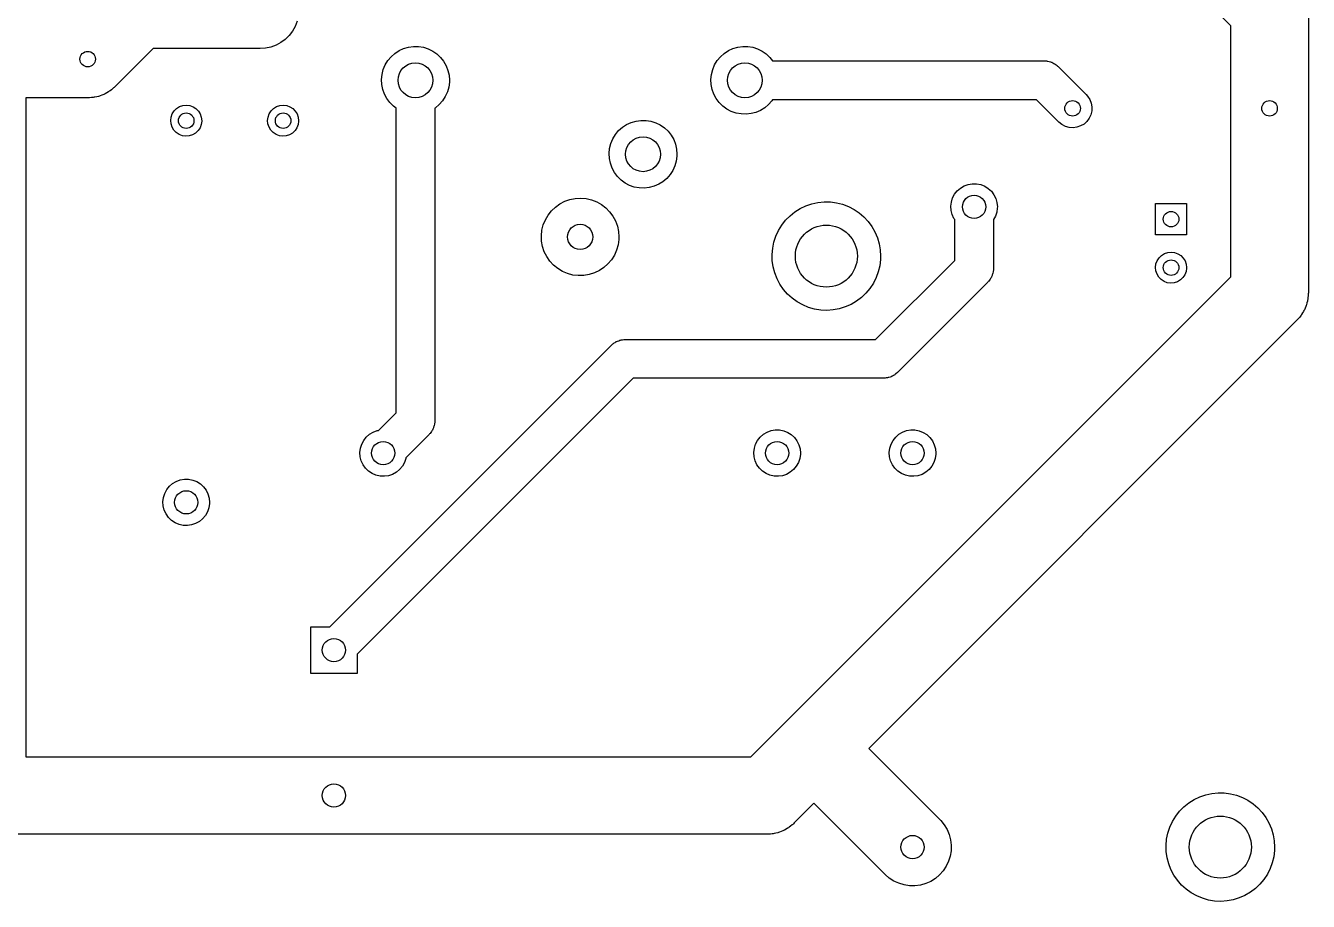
# Model space of a CAD drawing. Extents: x 38 to 261, y -144 to -47.
# Drawn here: x 194.9 to 261.1, y -143.8 to -98.6 of the extents above; entities that cross this region are included whole.
import ezdxf

# ---------------------------------------------------------------- set-up
doc = ezdxf.new("R2010")
doc.units = 0
doc.layers.add('BLACK', color=7, linetype='CONTINUOUS')

msp = doc.modelspace()

# ---------------------------------------------------------------- linework, layer by layer
at = {"layer": 'BLACK', "linetype": 'CONTINUOUS'}
for p, q in [((257.08, -98.6184), (253.856, -95.3942)), ((261.08, -97.79), (261.08, -112.381)), ((208.922, -98.3781), (208.82, -98.6416)), ((208.51, -99.1126), (208.309, -99.3108)), ((208.682, -98.888), (208.51, -99.1126)), ((208.82, -98.6416), (208.682, -98.888)), ((257.08, -111.552), (257.08, -98.6184)), ((201.488, -99.79), (199.534, -101.744)), ((207.01, -99.79), (201.488, -99.79)), ((207.292, -99.77), (207.01, -99.79)), ((207.568, -99.7106), (207.292, -99.77)), ((207.833, -99.6128), (207.568, -99.7106)), ((208.082, -99.4787), (207.833, -99.6128)), ((208.309, -99.3108), (208.082, -99.4787)), ((213.96, -100.033), (214.177, -99.8912)), ((214.177, -99.8912), (214.412, -99.7826)), ((214.412, -99.7826), (214.661, -99.71)), ((214.661, -99.71), (214.918, -99.675)), ((214.918, -99.675), (215.178, -99.6784)), ((215.178, -99.6784), (215.434, -99.7201)), ((215.434, -99.7201), (215.681, -99.7992)), ((215.681, -99.7992), (215.914, -99.9139)), ((230.949, -100.033), (231.166, -99.8912)), ((231.166, -99.8912), (231.402, -99.7826)), ((231.402, -99.7826), (231.651, -99.71)), ((231.651, -99.71), (231.908, -99.675)), ((231.908, -99.675), (232.167, -99.6784)), ((232.167, -99.6784), (232.423, -99.7201)), ((232.423, -99.7201), (232.67, -99.7992)), ((232.67, -99.7992), (232.903, -99.9139)), ((213.466, -100.627), (213.601, -100.406)), ((213.601, -100.406), (213.766, -100.206)), ((213.766, -100.206), (213.96, -100.033)), ((215.914, -99.9139), (216.127, -100.062)), ((216.127, -100.062), (216.316, -100.239)), ((216.316, -100.239), (216.476, -100.443)), ((216.476, -100.443), (216.605, -100.668)), ((230.455, -100.627), (230.59, -100.406)), ((230.59, -100.406), (230.756, -100.206)), ((230.756, -100.206), (230.949, -100.033)), ((232.903, -99.9139), (233.116, -100.062)), ((233.116, -100.062), (233.305, -100.239)), ((233.305, -100.239), (233.449, -100.422)), ((233.449, -100.422), (247.472, -100.422)), ((247.472, -100.422), (247.576, -100.427)), ((247.576, -100.427), (247.612, -100.435)), ((247.612, -100.435), (247.649, -100.438)), ((247.649, -100.438), (247.711, -100.455)), ((247.711, -100.455), (247.774, -100.469)), ((247.774, -100.469), (247.808, -100.483)), ((247.808, -100.483), (247.843, -100.493)), ((247.843, -100.493), (247.9, -100.523)), ((247.9, -100.523), (247.96, -100.549)), ((247.96, -100.549), (247.99, -100.57)), ((213.276, -101.376), (213.302, -101.118)), ((213.302, -101.118), (213.366, -100.866)), ((213.366, -100.866), (213.466, -100.627)), ((216.605, -100.668), (216.699, -100.91)), ((216.699, -100.91), (216.756, -101.163)), ((216.756, -101.163), (216.775, -101.422)), ((230.265, -101.376), (230.291, -101.118)), ((230.291, -101.118), (230.355, -100.866)), ((230.355, -100.866), (230.455, -100.627)), ((247.99, -100.57), (248.022, -100.587)), ((248.022, -100.587), (248.072, -100.628)), ((248.072, -100.628), (248.125, -100.665)), ((248.125, -100.665), (248.15, -100.691)), ((248.15, -100.691), (248.179, -100.715)), ((248.179, -100.715), (249.627, -102.163)), ((199.419, -101.851), (199.343, -101.907)), ((199.453, -101.818), (199.419, -101.851)), ((199.489, -101.788), (199.453, -101.818)), ((199.534, -101.744), (199.489, -101.788)), ((213.288, -101.635), (213.276, -101.376)), ((213.339, -101.889), (213.288, -101.635)), ((216.74, -101.771), (216.67, -102.02)), ((216.773, -101.513), (216.74, -101.771)), ((216.775, -101.422), (216.773, -101.513)), ((230.278, -101.635), (230.265, -101.376)), ((230.328, -101.889), (230.278, -101.635)), ((198.12, -102.33), (194.92, -102.33)), ((194.92, -102.33), (194.92, -136.31)), ((198.167, -102.327), (198.12, -102.33)), ((198.214, -102.328), (198.167, -102.327)), ((198.308, -102.317), (198.214, -102.328)), ((198.402, -102.31), (198.308, -102.317)), ((198.448, -102.3), (198.402, -102.31)), ((198.495, -102.295), (198.448, -102.3)), ((198.586, -102.27), (198.495, -102.295)), ((198.678, -102.251), (198.586, -102.27)), ((198.722, -102.234), (198.678, -102.251)), ((198.768, -102.222), (198.722, -102.234)), ((198.855, -102.185), (198.768, -102.222)), ((198.943, -102.153), (198.855, -102.185)), ((198.985, -102.13), (198.943, -102.153)), ((199.028, -102.112), (198.985, -102.13)), ((199.109, -102.063), (199.028, -102.112)), ((199.192, -102.019), (199.109, -102.063)), ((199.23, -101.991), (199.192, -102.019)), ((199.27, -101.966), (199.23, -101.991)), ((199.343, -101.907), (199.27, -101.966)), ((213.427, -102.134), (213.339, -101.889)), ((213.549, -102.362), (213.427, -102.134)), ((213.705, -102.57), (213.549, -102.362)), ((216.423, -102.475), (216.252, -102.67)), ((216.563, -102.257), (216.423, -102.475)), ((216.67, -102.02), (216.563, -102.257)), ((230.416, -102.134), (230.328, -101.889)), ((230.539, -102.362), (230.416, -102.134)), ((230.694, -102.57), (230.539, -102.362)), ((233.412, -102.475), (233.241, -102.67)), ((233.446, -102.422), (233.412, -102.475)), ((247.058, -102.422), (233.446, -102.422)), ((248.213, -103.577), (247.058, -102.422)), ((249.627, -102.163), (249.697, -102.241)), ((249.697, -102.241), (249.808, -102.41)), ((249.808, -102.41), (249.882, -102.598)), ((202.422, -103.317), (202.483, -103.149)), ((202.483, -103.149), (202.58, -102.999)), ((202.58, -102.999), (202.707, -102.875)), ((202.707, -102.875), (202.859, -102.781)), ((202.859, -102.781), (203.028, -102.724)), ((203.028, -102.724), (203.206, -102.705)), ((203.206, -102.705), (203.383, -102.726)), ((203.383, -102.726), (203.551, -102.786)), ((203.551, -102.786), (203.701, -102.882)), ((203.701, -102.882), (203.827, -103.008)), ((203.827, -103.008), (203.921, -103.159)), ((203.921, -103.159), (203.98, -103.328)), ((207.422, -103.317), (207.483, -103.149)), ((207.483, -103.149), (207.58, -102.999)), ((207.58, -102.999), (207.707, -102.875)), ((207.707, -102.875), (207.859, -102.781)), ((207.859, -102.781), (208.028, -102.724)), ((208.028, -102.724), (208.206, -102.705)), ((208.206, -102.705), (208.383, -102.726)), ((208.383, -102.726), (208.551, -102.786)), ((208.551, -102.786), (208.701, -102.882)), ((208.701, -102.882), (208.827, -103.008)), ((208.827, -103.008), (208.921, -103.159)), ((208.921, -103.159), (208.98, -103.328)), ((213.889, -102.752), (213.705, -102.57)), ((214.025, -102.853), (213.889, -102.752)), ((214.025, -118.57), (214.025, -102.853)), ((216.054, -102.838), (216.025, -102.855)), ((216.025, -102.855), (216.025, -118.985)), ((216.252, -102.67), (216.054, -102.838)), ((230.878, -102.752), (230.694, -102.57)), ((231.087, -102.906), (230.878, -102.752)), ((231.317, -103.027), (231.087, -102.906)), ((231.562, -103.112), (231.317, -103.027)), ((231.817, -103.16), (231.562, -103.112)), ((232.076, -103.171), (231.817, -103.16)), ((232.334, -103.142), (232.076, -103.171)), ((232.584, -103.076), (232.334, -103.142)), ((232.823, -102.974), (232.584, -103.076)), ((233.043, -102.838), (232.823, -102.974)), ((233.241, -102.67), (233.043, -102.838)), ((249.866, -103.196), (249.781, -103.379)), ((249.912, -102.999), (249.866, -103.196)), ((249.882, -102.598), (249.917, -102.797)), ((249.917, -102.797), (249.912, -102.999)), ((202.4, -103.494), (202.422, -103.317)), ((202.417, -103.671), (202.4, -103.494)), ((202.474, -103.841), (202.417, -103.671)), ((202.566, -103.993), (202.474, -103.841)), ((203.912, -103.871), (203.813, -104.019)), ((203.975, -103.704), (203.912, -103.871)), ((204, -103.527), (203.975, -103.704)), ((203.98, -103.328), (204, -103.505)), ((204, -103.505), (204, -103.527)), ((207.4, -103.494), (207.422, -103.317)), ((207.417, -103.671), (207.4, -103.494)), ((207.474, -103.841), (207.417, -103.671)), ((207.566, -103.993), (207.474, -103.841)), ((208.912, -103.871), (208.813, -104.019)), ((208.975, -103.704), (208.912, -103.871)), ((209, -103.527), (208.975, -103.704)), ((208.98, -103.328), (209, -103.505)), ((209, -103.505), (209, -103.527)), ((225.506, -104.02), (225.699, -103.848)), ((225.699, -103.848), (225.916, -103.706)), ((225.916, -103.706), (226.152, -103.597)), ((226.152, -103.597), (226.401, -103.524)), ((226.401, -103.524), (226.658, -103.489)), ((226.658, -103.489), (226.917, -103.493)), ((226.917, -103.493), (227.173, -103.534)), ((227.173, -103.534), (227.42, -103.614)), ((227.42, -103.614), (227.653, -103.728)), ((227.653, -103.728), (227.866, -103.876)), ((248.37, -103.705), (248.213, -103.577)), ((248.549, -103.798), (248.37, -103.705)), ((248.743, -103.854), (248.549, -103.798)), ((248.944, -103.87), (248.743, -103.854)), ((249.145, -103.844), (248.944, -103.87)), ((249.336, -103.779), (249.145, -103.844)), ((249.511, -103.677), (249.336, -103.779)), ((249.661, -103.542), (249.511, -103.677)), ((249.781, -103.379), (249.661, -103.542)), ((202.69, -104.121), (202.566, -103.993)), ((202.839, -104.219), (202.69, -104.121)), ((203.006, -104.281), (202.839, -104.219)), ((203.183, -104.305), (203.006, -104.281)), ((203.361, -104.289), (203.183, -104.305)), ((203.53, -104.234), (203.361, -104.289)), ((203.684, -104.142), (203.53, -104.234)), ((203.813, -104.019), (203.684, -104.142)), ((207.69, -104.121), (207.566, -103.993)), ((207.839, -104.219), (207.69, -104.121)), ((208.006, -104.281), (207.839, -104.219)), ((208.183, -104.305), (208.006, -104.281)), ((208.361, -104.289), (208.183, -104.305)), ((208.53, -104.234), (208.361, -104.289)), ((208.684, -104.142), (208.53, -104.234)), ((208.813, -104.019), (208.684, -104.142)), ((225.105, -104.681), (225.205, -104.442)), ((225.205, -104.442), (225.34, -104.22)), ((225.34, -104.22), (225.506, -104.02)), ((227.866, -103.876), (228.055, -104.054)), ((228.055, -104.054), (228.215, -104.258)), ((228.215, -104.258), (228.344, -104.483)), ((228.344, -104.483), (228.438, -104.724)), ((225.015, -105.19), (225.041, -104.932)), ((225.028, -105.449), (225.015, -105.19)), ((225.041, -104.932), (225.105, -104.681)), ((228.438, -104.724), (228.495, -104.977)), ((228.495, -104.977), (228.515, -105.236)), ((225.078, -105.704), (225.028, -105.449)), ((225.166, -105.948), (225.078, -105.704)), ((228.409, -105.835), (228.303, -106.071)), ((228.48, -105.585), (228.409, -105.835)), ((228.512, -105.328), (228.48, -105.585)), ((228.515, -105.236), (228.512, -105.328)), ((225.289, -106.176), (225.166, -105.948)), ((225.444, -106.384), (225.289, -106.176)), ((225.628, -106.567), (225.444, -106.384)), ((227.991, -106.484), (227.793, -106.652)), ((228.162, -106.289), (227.991, -106.484)), ((228.303, -106.071), (228.162, -106.289)), ((225.837, -106.72), (225.628, -106.567)), ((226.067, -106.841), (225.837, -106.72)), ((226.312, -106.926), (226.067, -106.841)), ((226.567, -106.975), (226.312, -106.926)), ((226.826, -106.985), (226.567, -106.975)), ((227.084, -106.957), (226.826, -106.985)), ((227.334, -106.891), (227.084, -106.957)), ((227.573, -106.788), (227.334, -106.891)), ((227.793, -106.652), (227.573, -106.788)), ((242.834, -107.296), (242.97, -107.124)), ((242.97, -107.124), (243.135, -106.979)), ((243.135, -106.979), (243.323, -106.867)), ((243.323, -106.867), (243.529, -106.791)), ((243.529, -106.791), (243.746, -106.754)), ((243.746, -106.754), (243.965, -106.757)), ((243.965, -106.757), (244.181, -106.799)), ((244.181, -106.799), (244.385, -106.881)), ((244.385, -106.881), (244.571, -106.998)), ((244.571, -106.998), (244.732, -107.147)), ((244.732, -107.147), (244.863, -107.323)), ((222.245, -107.959), (222.475, -107.795)), ((222.475, -107.795), (222.726, -107.664)), ((222.726, -107.664), (222.992, -107.571)), ((222.992, -107.571), (223.269, -107.516)), ((223.269, -107.516), (223.551, -107.5)), ((223.551, -107.5), (223.833, -107.525)), ((223.833, -107.525), (224.108, -107.588)), ((224.108, -107.588), (224.372, -107.69)), ((224.372, -107.69), (224.618, -107.828)), ((224.618, -107.828), (224.843, -108)), ((235.162, -107.898), (235.467, -107.793)), ((235.467, -107.793), (235.782, -107.724)), ((235.782, -107.724), (236.103, -107.692)), ((236.103, -107.692), (236.425, -107.698)), ((236.425, -107.698), (236.745, -107.74)), ((236.745, -107.74), (237.057, -107.818)), ((237.057, -107.818), (237.359, -107.932)), ((242.64, -107.919), (242.666, -107.701)), ((242.666, -107.701), (242.731, -107.491)), ((242.731, -107.491), (242.834, -107.296)), ((244.863, -107.323), (244.96, -107.52)), ((244.96, -107.52), (245.02, -107.731)), ((245.02, -107.731), (245.04, -107.95)), ((253.2, -109.385), (253.2, -107.785)), ((253.2, -107.785), (254.8, -107.785)), ((254.8, -107.785), (254.8, -109.385)), ((221.724, -108.62), (221.866, -108.376)), ((221.866, -108.376), (222.041, -108.154)), ((222.041, -108.154), (222.245, -107.959)), ((224.843, -108), (225.041, -108.201)), ((225.041, -108.201), (225.209, -108.428)), ((225.209, -108.428), (225.343, -108.677)), ((234.12, -108.638), (234.346, -108.409)), ((234.346, -108.409), (234.598, -108.208)), ((234.598, -108.208), (234.871, -108.036)), ((234.871, -108.036), (235.162, -107.898)), ((237.359, -107.932), (237.645, -108.08)), ((237.645, -108.08), (237.913, -108.26)), ((237.913, -108.26), (238.158, -108.469)), ((238.158, -108.469), (238.377, -108.705)), ((242.655, -108.138), (242.64, -107.919)), ((242.709, -108.351), (242.655, -108.138)), ((242.801, -108.55), (242.709, -108.351)), ((244.936, -108.438), (244.84, -108.61)), ((245.007, -108.23), (244.936, -108.438)), ((245.038, -108.013), (245.007, -108.23)), ((245.04, -107.95), (245.038, -108.013)), ((221.521, -109.437), (221.55, -109.156)), ((221.55, -109.156), (221.618, -108.882)), ((221.618, -108.882), (221.724, -108.62)), ((225.343, -108.677), (225.441, -108.942)), ((225.441, -108.942), (225.5, -109.218)), ((233.752, -109.167), (233.921, -108.892)), ((233.921, -108.892), (234.12, -108.638)), ((238.377, -108.705), (238.568, -108.965)), ((238.568, -108.965), (238.728, -109.245)), ((242.84, -108.606), (242.801, -108.55)), ((242.84, -110.711), (242.84, -108.606)), ((244.84, -108.61), (244.84, -111.125)), ((221.532, -109.719), (221.521, -109.437)), ((221.583, -109.997), (221.532, -109.719)), ((225.516, -109.626), (225.478, -109.906)), ((225.5, -109.218), (225.52, -109.5)), ((225.52, -109.5), (225.516, -109.626)), ((233.45, -110.081), (233.515, -109.765)), ((233.515, -109.765), (233.617, -109.459)), ((233.617, -109.459), (233.752, -109.167)), ((238.728, -109.245), (238.854, -109.542)), ((238.854, -109.542), (238.946, -109.851)), ((254.8, -109.385), (253.2, -109.385)), ((221.672, -110.265), (221.583, -109.997)), ((221.799, -110.518), (221.672, -110.265)), ((225.288, -110.436), (225.138, -110.676)), ((225.402, -110.177), (225.288, -110.436)), ((225.478, -109.906), (225.402, -110.177)), ((233.421, -110.402), (233.45, -110.081)), ((233.43, -110.724), (233.421, -110.402)), ((238.946, -109.851), (239.001, -110.168)), ((239.001, -110.168), (239.02, -110.49)), ((253.38, -110.579), (253.507, -110.455)), ((253.507, -110.455), (253.659, -110.361)), ((253.659, -110.361), (253.828, -110.304)), ((253.828, -110.304), (254.006, -110.285)), ((254.006, -110.285), (254.183, -110.306)), ((254.183, -110.306), (254.351, -110.366)), ((254.351, -110.366), (254.501, -110.462)), ((254.501, -110.462), (254.627, -110.588)), ((221.959, -110.75), (221.799, -110.518)), ((222.151, -110.958), (221.959, -110.75)), ((222.37, -111.136), (222.151, -110.958)), ((222.612, -111.282), (222.37, -111.136)), ((224.746, -111.08), (224.511, -111.237)), ((224.956, -110.892), (224.746, -111.08)), ((225.138, -110.676), (224.956, -110.892)), ((233.475, -111.043), (233.43, -110.724)), ((233.557, -111.355), (233.475, -111.043)), ((238.761, -114.79), (242.84, -110.711)), ((238.976, -110.986), (238.9, -111.299)), ((239.014, -110.666), (238.976, -110.986)), ((239.02, -110.49), (239.014, -110.666)), ((244.84, -111.125), (244.835, -111.23)), ((253.2, -111.074), (253.222, -110.897)), ((253.217, -111.251), (253.2, -111.074)), ((253.222, -110.897), (253.283, -110.729)), ((253.283, -110.729), (253.38, -110.579)), ((254.627, -110.588), (254.721, -110.739)), ((254.721, -110.739), (254.78, -110.908)), ((254.8, -111.107), (254.775, -111.284)), ((254.78, -110.908), (254.8, -111.085)), ((254.8, -111.085), (254.8, -111.107)), ((222.872, -111.392), (222.612, -111.282)), ((223.145, -111.465), (222.872, -111.392)), ((223.426, -111.498), (223.145, -111.465)), ((223.708, -111.491), (223.426, -111.498)), ((223.987, -111.445), (223.708, -111.491)), ((224.256, -111.36), (223.987, -111.445)), ((224.511, -111.237), (224.256, -111.36)), ((233.674, -111.656), (233.557, -111.355)), ((233.825, -111.94), (233.674, -111.656)), ((233.846, -134.786), (257.08, -111.552)), ((238.79, -111.602), (238.645, -111.89)), ((238.9, -111.299), (238.79, -111.602)), ((244.57, -111.804), (244.547, -111.832)), ((244.597, -111.778), (244.57, -111.804)), ((244.634, -111.726), (244.597, -111.778)), ((244.675, -111.675), (244.634, -111.726)), ((244.692, -111.643), (244.675, -111.675)), ((244.713, -111.613), (244.692, -111.643)), ((244.739, -111.554), (244.713, -111.613)), ((244.768, -111.496), (244.739, -111.554)), ((244.779, -111.461), (244.768, -111.496)), ((244.793, -111.427), (244.779, -111.461)), ((244.806, -111.364), (244.793, -111.427)), ((244.824, -111.302), (244.806, -111.364)), ((244.827, -111.265), (244.824, -111.302)), ((244.835, -111.23), (244.827, -111.265)), ((253.274, -111.421), (253.217, -111.251)), ((253.366, -111.573), (253.274, -111.421)), ((253.49, -111.701), (253.366, -111.573)), ((253.639, -111.799), (253.49, -111.701)), ((253.806, -111.861), (253.639, -111.799)), ((254.484, -111.722), (254.33, -111.814)), ((254.613, -111.599), (254.484, -111.722)), ((254.712, -111.451), (254.613, -111.599)), ((254.775, -111.284), (254.712, -111.451)), ((234.008, -112.206), (233.825, -111.94)), ((234.219, -112.449), (234.008, -112.206)), ((234.458, -112.666), (234.219, -112.449)), ((238.261, -112.407), (238.027, -112.629)), ((238.468, -112.159), (238.261, -112.407)), ((238.645, -111.89), (238.468, -112.159)), ((244.547, -111.832), (239.882, -116.497)), ((253.983, -111.885), (253.806, -111.861)), ((254.161, -111.869), (253.983, -111.885)), ((254.33, -111.814), (254.161, -111.869)), ((261.079, -112.443), (261.074, -112.49)), ((261.08, -112.381), (261.079, -112.443)), ((234.72, -112.854), (234.458, -112.666)), ((235.001, -113.011), (234.72, -112.854)), ((235.299, -113.134), (235.001, -113.011)), ((235.609, -113.223), (235.299, -113.134)), ((237.196, -113.114), (236.888, -113.209)), ((237.491, -112.985), (237.196, -113.114)), ((237.769, -112.822), (237.491, -112.985)), ((238.027, -112.629), (237.769, -112.822)), ((260.951, -113.087), (260.911, -113.173)), ((260.964, -113.042), (260.951, -113.087)), ((260.982, -112.999), (260.964, -113.042)), ((261.005, -112.907), (260.982, -112.999)), ((261.032, -112.817), (261.005, -112.907)), ((261.039, -112.77), (261.032, -112.817)), ((261.05, -112.724), (261.039, -112.77)), ((261.06, -112.631), (261.05, -112.724)), ((261.074, -112.537), (261.06, -112.631)), ((261.074, -112.49), (261.074, -112.537)), ((235.927, -113.275), (235.609, -113.223)), ((236.249, -113.29), (235.927, -113.275)), ((236.571, -113.268), (236.249, -113.29)), ((236.888, -113.209), (236.571, -113.268)), ((260.494, -113.795), (238.406, -135.883)), ((260.525, -113.759), (260.494, -113.795)), ((260.559, -113.727), (260.525, -113.759)), ((260.618, -113.653), (260.559, -113.727)), ((260.679, -113.581), (260.618, -113.653)), ((260.705, -113.542), (260.679, -113.581)), ((260.734, -113.505), (260.705, -113.542)), ((260.781, -113.423), (260.734, -113.505)), ((260.833, -113.344), (260.781, -113.423)), ((260.852, -113.301), (260.833, -113.344)), ((260.876, -113.26), (260.852, -113.301)), ((260.911, -113.173), (260.876, -113.26)), ((210.606, -129.61), (225.133, -115.083)), ((225.133, -115.083), (225.211, -115.013)), ((225.211, -115.013), (225.241, -114.993)), ((225.241, -114.993), (225.269, -114.969)), ((225.269, -114.969), (225.326, -114.938)), ((225.326, -114.938), (225.38, -114.902)), ((225.38, -114.902), (225.414, -114.889)), ((225.414, -114.889), (225.446, -114.871)), ((225.446, -114.871), (225.508, -114.852)), ((225.508, -114.852), (225.568, -114.828)), ((225.568, -114.828), (225.604, -114.821)), ((225.604, -114.821), (225.639, -114.81)), ((225.639, -114.81), (225.703, -114.804)), ((225.703, -114.804), (225.767, -114.793)), ((225.767, -114.793), (225.803, -114.794)), ((225.803, -114.794), (225.84, -114.79)), ((225.84, -114.79), (238.761, -114.79)), ((226.254, -116.79), (212.02, -131.024)), ((239.175, -116.79), (226.254, -116.79)), ((239.212, -116.786), (239.175, -116.79)), ((239.248, -116.787), (239.212, -116.786)), ((239.312, -116.776), (239.248, -116.787)), ((239.376, -116.77), (239.312, -116.776)), ((239.411, -116.759), (239.376, -116.77)), ((239.447, -116.752), (239.411, -116.759)), ((239.507, -116.728), (239.447, -116.752)), ((239.569, -116.709), (239.507, -116.728)), ((239.601, -116.691), (239.569, -116.709)), ((239.635, -116.678), (239.601, -116.691)), ((239.689, -116.642), (239.635, -116.678)), ((239.746, -116.611), (239.689, -116.642)), ((239.774, -116.587), (239.746, -116.611)), ((239.804, -116.567), (239.774, -116.587)), ((239.882, -116.497), (239.804, -116.567)), ((213.116, -119.479), (214.025, -118.57)), ((216.02, -119.089), (216.012, -119.125)), ((216.025, -118.985), (216.02, -119.089)), ((212.49, -119.824), (212.655, -119.679)), ((212.655, -119.679), (212.843, -119.567)), ((212.843, -119.567), (213.049, -119.491)), ((213.049, -119.491), (213.116, -119.479)), ((215.732, -119.692), (214.532, -120.892)), ((215.756, -119.663), (215.732, -119.692)), ((215.782, -119.638), (215.756, -119.663)), ((215.819, -119.585), (215.782, -119.638)), ((215.86, -119.535), (215.819, -119.585)), ((215.877, -119.503), (215.86, -119.535)), ((215.898, -119.473), (215.877, -119.503)), ((215.924, -119.413), (215.898, -119.473)), ((215.954, -119.356), (215.924, -119.413)), ((215.964, -119.321), (215.954, -119.356)), ((215.979, -119.287), (215.964, -119.321)), ((215.992, -119.224), (215.979, -119.287)), ((216.01, -119.162), (215.992, -119.224)), ((216.012, -119.125), (216.01, -119.162)), ((232.81, -119.824), (232.975, -119.679)), ((232.975, -119.679), (233.163, -119.567)), ((233.163, -119.567), (233.369, -119.491)), ((233.369, -119.491), (233.586, -119.454)), ((233.586, -119.454), (233.805, -119.457)), ((233.805, -119.457), (234.021, -119.499)), ((234.021, -119.499), (234.225, -119.581)), ((234.225, -119.581), (234.411, -119.698)), ((234.411, -119.698), (234.572, -119.847)), ((239.795, -119.824), (239.96, -119.679)), ((239.96, -119.679), (240.148, -119.567)), ((240.148, -119.567), (240.354, -119.491)), ((240.354, -119.491), (240.571, -119.454)), ((240.571, -119.454), (240.79, -119.457)), ((240.79, -119.457), (241.006, -119.499)), ((241.006, -119.499), (241.21, -119.581)), ((241.21, -119.581), (241.396, -119.698)), ((241.396, -119.698), (241.557, -119.847)), ((212.16, -120.619), (212.186, -120.401)), ((212.186, -120.401), (212.251, -120.191)), ((212.251, -120.191), (212.354, -119.996)), ((212.354, -119.996), (212.49, -119.824)), ((232.48, -120.619), (232.506, -120.401)), ((232.506, -120.401), (232.571, -120.191)), ((232.571, -120.191), (232.674, -119.996)), ((232.674, -119.996), (232.81, -119.824)), ((234.572, -119.847), (234.703, -120.023)), ((234.703, -120.023), (234.8, -120.22)), ((234.8, -120.22), (234.86, -120.431)), ((239.465, -120.619), (239.491, -120.401)), ((239.491, -120.401), (239.556, -120.191)), ((239.556, -120.191), (239.659, -119.996)), ((239.659, -119.996), (239.795, -119.824)), ((241.557, -119.847), (241.688, -120.023)), ((241.688, -120.023), (241.785, -120.22)), ((241.785, -120.22), (241.845, -120.431)), ((212.175, -120.838), (212.16, -120.619)), ((212.229, -121.051), (212.175, -120.838)), ((212.321, -121.25), (212.229, -121.051)), ((214.527, -120.93), (214.456, -121.138)), ((214.532, -120.892), (214.527, -120.93)), ((232.495, -120.838), (232.48, -120.619)), ((232.549, -121.051), (232.495, -120.838)), ((232.641, -121.25), (232.549, -121.051)), ((234.847, -120.93), (234.776, -121.138)), ((234.878, -120.713), (234.847, -120.93)), ((234.86, -120.431), (234.88, -120.65)), ((234.88, -120.65), (234.878, -120.713)), ((239.48, -120.838), (239.465, -120.619)), ((239.534, -121.051), (239.48, -120.838)), ((239.626, -121.25), (239.534, -121.051)), ((241.832, -120.93), (241.761, -121.138)), ((241.863, -120.713), (241.832, -120.93)), ((241.845, -120.431), (241.865, -120.65)), ((241.865, -120.65), (241.863, -120.713)), ((212.448, -121.429), (212.321, -121.25)), ((212.605, -121.583), (212.448, -121.429)), ((212.787, -121.705), (212.605, -121.583)), ((212.989, -121.791), (212.787, -121.705)), ((214.04, -121.639), (213.848, -121.746)), ((214.209, -121.499), (214.04, -121.639)), ((214.349, -121.33), (214.209, -121.499)), ((214.456, -121.138), (214.349, -121.33)), ((232.768, -121.429), (232.641, -121.25)), ((232.925, -121.583), (232.768, -121.429)), ((233.107, -121.705), (232.925, -121.583)), ((233.309, -121.791), (233.107, -121.705)), ((234.36, -121.639), (234.168, -121.746)), ((234.529, -121.499), (234.36, -121.639)), ((234.669, -121.33), (234.529, -121.499)), ((234.776, -121.138), (234.669, -121.33)), ((239.753, -121.429), (239.626, -121.25)), ((239.91, -121.583), (239.753, -121.429)), ((240.092, -121.705), (239.91, -121.583)), ((240.294, -121.791), (240.092, -121.705)), ((241.345, -121.639), (241.153, -121.746)), ((241.514, -121.499), (241.345, -121.639)), ((241.654, -121.33), (241.514, -121.499)), ((241.761, -121.138), (241.654, -121.33)), ((202.194, -122.536), (202.33, -122.364)), ((202.33, -122.364), (202.495, -122.219)), ((202.495, -122.219), (202.683, -122.107)), ((202.683, -122.107), (202.889, -122.031)), ((202.889, -122.031), (203.106, -121.994)), ((203.106, -121.994), (203.325, -121.997)), ((203.325, -121.997), (203.541, -122.039)), ((203.541, -122.039), (203.745, -122.121)), ((203.745, -122.121), (203.931, -122.238)), ((203.931, -122.238), (204.092, -122.387)), ((204.092, -122.387), (204.223, -122.563)), ((213.203, -121.84), (212.989, -121.791)), ((213.423, -121.848), (213.203, -121.84)), ((213.64, -121.817), (213.423, -121.848)), ((213.848, -121.746), (213.64, -121.817)), ((233.523, -121.84), (233.309, -121.791)), ((233.743, -121.848), (233.523, -121.84)), ((233.96, -121.817), (233.743, -121.848)), ((234.168, -121.746), (233.96, -121.817)), ((240.508, -121.84), (240.294, -121.791)), ((240.728, -121.848), (240.508, -121.84)), ((240.945, -121.817), (240.728, -121.848)), ((241.153, -121.746), (240.945, -121.817)), ((202, -123.159), (202.026, -122.941)), ((202.026, -122.941), (202.091, -122.731)), ((202.091, -122.731), (202.194, -122.536)), ((204.223, -122.563), (204.32, -122.76)), ((204.32, -122.76), (204.38, -122.971)), ((204.38, -122.971), (204.4, -123.19)), ((202.015, -123.378), (202, -123.159)), ((202.069, -123.591), (202.015, -123.378)), ((202.161, -123.79), (202.069, -123.591)), ((204.296, -123.678), (204.189, -123.87)), ((204.367, -123.47), (204.296, -123.678)), ((204.398, -123.253), (204.367, -123.47)), ((204.4, -123.19), (204.398, -123.253)), ((202.288, -123.969), (202.161, -123.79)), ((202.445, -124.123), (202.288, -123.969)), ((202.627, -124.245), (202.445, -124.123)), ((202.829, -124.331), (202.627, -124.245)), ((203.043, -124.38), (202.829, -124.331)), ((203.263, -124.388), (203.043, -124.38)), ((203.48, -124.357), (203.263, -124.388)), ((203.688, -124.286), (203.48, -124.357)), ((203.88, -124.179), (203.688, -124.286)), ((204.049, -124.039), (203.88, -124.179)), ((204.189, -123.87), (204.049, -124.039)), ((209.62, -132.01), (209.62, -129.61)), ((209.62, -129.61), (210.606, -129.61)), ((212.02, -131.024), (212.02, -132.01)), ((212.02, -132.01), (209.62, -132.01)), ((232.322, -136.31), (233.846, -134.786)), ((233.846, -134.786), (233.846, -134.786)), ((238.406, -135.883), (242.079, -139.556)), ((194.92, -136.31), (232.322, -136.31)), ((255.482, -138.378), (255.787, -138.273)), ((255.787, -138.273), (256.102, -138.204)), ((256.102, -138.204), (256.423, -138.172)), ((256.423, -138.172), (256.745, -138.178)), ((256.745, -138.178), (257.065, -138.22)), ((257.065, -138.22), (257.377, -138.298)), ((235.578, -138.711), (234.565, -139.724)), ((239.251, -142.384), (235.578, -138.711)), ((254.44, -139.118), (254.666, -138.889)), ((254.666, -138.889), (254.918, -138.688)), ((254.918, -138.688), (255.191, -138.516)), ((255.191, -138.516), (255.482, -138.378)), ((257.377, -138.298), (257.679, -138.412)), ((257.679, -138.412), (257.965, -138.56)), ((257.965, -138.56), (258.233, -138.74)), ((258.233, -138.74), (258.478, -138.949)), ((242.079, -139.556), (242.123, -139.601)), ((254.072, -139.647), (254.241, -139.372)), ((254.241, -139.372), (254.44, -139.118)), ((258.478, -138.949), (258.697, -139.185)), ((258.697, -139.185), (258.888, -139.445)), ((258.888, -139.445), (259.048, -139.725)), ((233.616, -140.25), (233.525, -140.275)), ((233.708, -140.231), (233.616, -140.25)), ((233.753, -140.214), (233.708, -140.231)), ((233.798, -140.202), (233.753, -140.214)), ((233.885, -140.165), (233.798, -140.202)), ((233.974, -140.133), (233.885, -140.165)), ((234.015, -140.11), (233.974, -140.133)), ((234.058, -140.092), (234.015, -140.11)), ((234.139, -140.043), (234.058, -140.092)), ((234.222, -139.999), (234.139, -140.043)), ((234.26, -139.971), (234.222, -139.999)), ((234.301, -139.946), (234.26, -139.971)), ((234.374, -139.887), (234.301, -139.946)), ((234.449, -139.831), (234.374, -139.887)), ((234.483, -139.798), (234.449, -139.831)), ((234.52, -139.768), (234.483, -139.798)), ((234.565, -139.724), (234.52, -139.768)), ((242.123, -139.601), (242.301, -139.82)), ((242.301, -139.82), (242.447, -140.062)), ((242.447, -140.062), (242.557, -140.322)), ((253.77, -140.561), (253.835, -140.245)), ((253.835, -140.245), (253.937, -139.939)), ((253.937, -139.939), (254.072, -139.647)), ((259.048, -139.725), (259.174, -140.022)), ((259.174, -140.022), (259.266, -140.331)), ((233.151, -140.31), (146.21, -140.31)), ((233.198, -140.307), (233.151, -140.31)), ((233.245, -140.308), (233.198, -140.307)), ((233.338, -140.297), (233.245, -140.308)), ((233.432, -140.29), (233.338, -140.297)), ((233.478, -140.28), (233.432, -140.29)), ((233.525, -140.275), (233.478, -140.28)), ((242.557, -140.322), (242.63, -140.595)), ((242.63, -140.595), (242.663, -140.876)), ((242.663, -140.876), (242.656, -141.158)), ((253.741, -140.882), (253.77, -140.561)), ((253.75, -141.204), (253.741, -140.882)), ((259.266, -140.331), (259.321, -140.648)), ((259.321, -140.648), (259.34, -140.97)), ((242.61, -141.437), (242.525, -141.706)), ((242.656, -141.158), (242.61, -141.437)), ((253.795, -141.523), (253.75, -141.204)), ((253.877, -141.835), (253.795, -141.523)), ((259.296, -141.466), (259.22, -141.779)), ((259.334, -141.146), (259.296, -141.466)), ((259.34, -140.97), (259.334, -141.146)), ((242.245, -142.196), (242.057, -142.406)), ((242.402, -141.961), (242.245, -142.196)), ((242.525, -141.706), (242.402, -141.961)), ((253.994, -142.136), (253.877, -141.835)), ((254.145, -142.42), (253.994, -142.136)), ((259.11, -142.082), (258.965, -142.37)), ((259.22, -141.779), (259.11, -142.082)), ((239.464, -142.569), (239.251, -142.384)), ((239.701, -142.723), (239.464, -142.569)), ((239.958, -142.841), (239.701, -142.723)), ((240.229, -142.922), (239.958, -142.841)), ((241.342, -142.852), (241.071, -142.928)), ((241.601, -142.738), (241.342, -142.852)), ((241.841, -142.588), (241.601, -142.738)), ((242.057, -142.406), (241.841, -142.588)), ((254.328, -142.686), (254.145, -142.42)), ((254.539, -142.929), (254.328, -142.686)), ((258.581, -142.887), (258.347, -143.109)), ((258.788, -142.639), (258.581, -142.887)), ((258.965, -142.37), (258.788, -142.639)), ((240.508, -142.964), (240.229, -142.922)), ((240.791, -142.966), (240.508, -142.964)), ((241.071, -142.928), (240.791, -142.966)), ((254.778, -143.146), (254.539, -142.929)), ((255.04, -143.334), (254.778, -143.146)), ((255.321, -143.491), (255.04, -143.334)), ((255.619, -143.614), (255.321, -143.491)), ((257.811, -143.465), (257.516, -143.594)), ((258.089, -143.302), (257.811, -143.465)), ((258.347, -143.109), (258.089, -143.302)), ((255.929, -143.703), (255.619, -143.614)), ((256.247, -143.755), (255.929, -143.703)), ((256.569, -143.77), (256.247, -143.755)), ((256.891, -143.748), (256.569, -143.77)), ((257.208, -143.689), (256.891, -143.748)), ((257.516, -143.594), (257.208, -143.689))]:
    msp.add_line(p, q, dxfattribs=at)
at = {"layer": 'BLACK'}
for centre, radius in [((198.12, -100.33), 0.4), ((215.025, -101.422), 0.9), ((232.015, -101.422), 0.9), ((248.92, -102.87), 0.4), ((259.08, -102.87), 0.4), ((203.2, -103.505), 0.4), ((208.2, -103.505), 0.4), ((226.765, -105.236), 0.9), ((243.84, -107.95), 0.6), ((254, -108.585), 0.4), ((223.52, -109.5), 0.65), ((236.22, -110.49), 1.6), ((254, -111.085), 0.4), ((213.36, -120.65), 0.6), ((233.68, -120.65), 0.6), ((240.665, -120.65), 0.6), ((203.2, -123.19), 0.6), ((210.82, -130.81), 0.6), ((210.82, -138.31), 0.6), ((256.54, -140.97), 1.6), ((240.665, -140.97), 0.6)]:
    msp.add_circle(centre, radius, dxfattribs=at)

doc.saveas('drawing.dxf')
